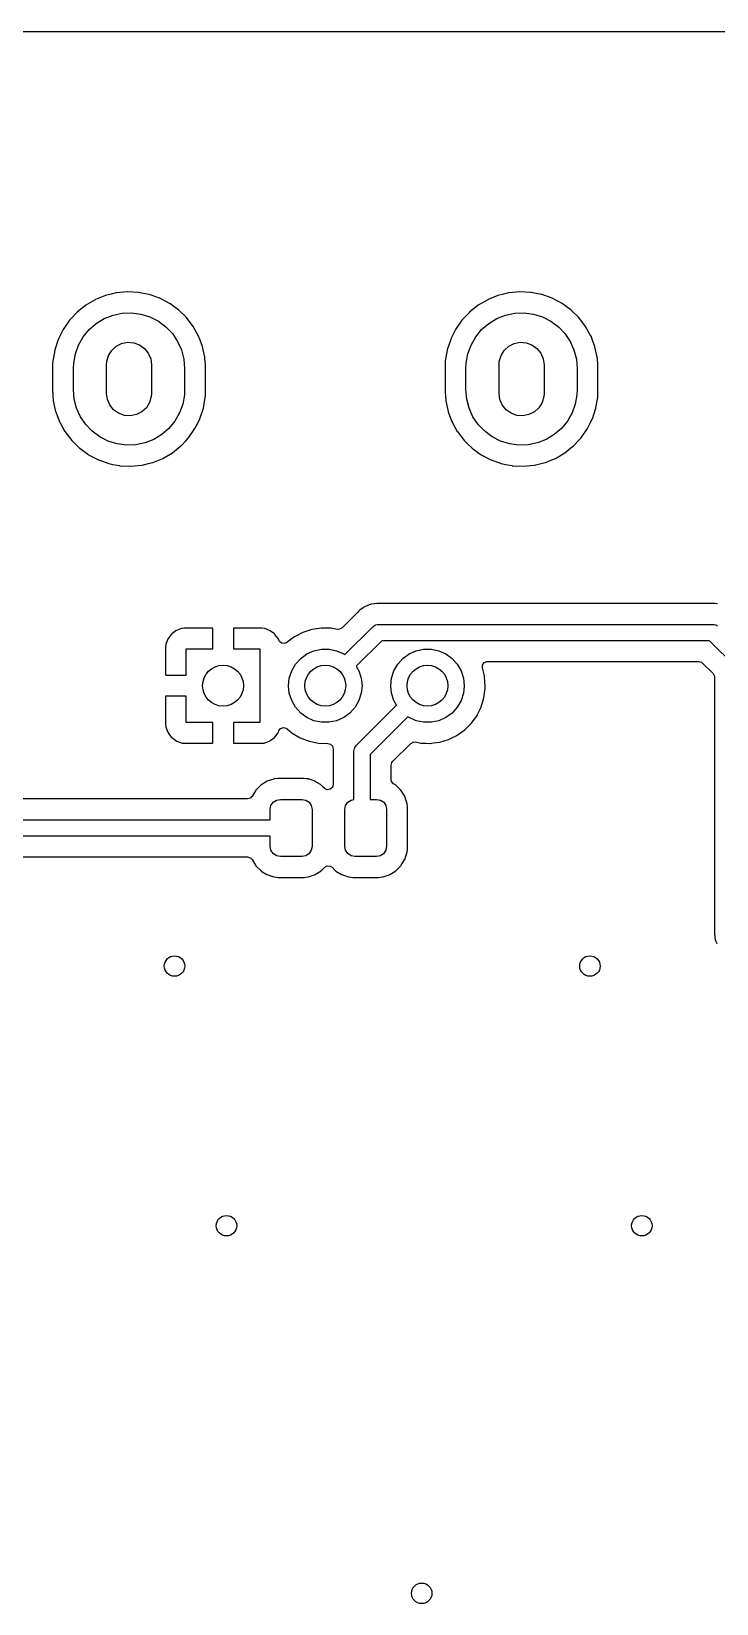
# Model space of a CAD drawing. Extents: x 63 to 234, y -148 to -41.
# Drawn here: x 152.71 to 169.47, y -79.09 to -40.64 of the extents above; entities that cross this region are included whole.
import ezdxf

# ---------------------------------------------------------------- set-up
doc = ezdxf.new("R2010")
doc.units = 0
doc.layers.add('BLACK', color=7, linetype='CONTINUOUS')

msp = doc.modelspace()

# ---------------------------------------------------------------- linework, layer by layer
at = {"layer": 'BLACK', "linetype": 'CONTINUOUS'}
for p, q in [((62.7415, -40.6405), (234.192, -40.6405)), ((154.27, -47.201), (154.036, -47.338)), ((154.277, -47.198), (154.27, -47.201)), ((154.517, -47.1009), (154.277, -47.198)), ((154.521, -47.0992), (154.517, -47.1009)), ((154.517, -47.1009), (154.517, -47.1009)), ((154.659, -47.0654), (154.521, -47.0992)), ((154.78, -47.0358), (154.659, -47.0654)), ((154.785, -47.0347), (154.78, -47.0358)), ((154.78, -47.0358), (154.78, -47.0358)), ((155.054, -47.009), (154.785, -47.0347)), ((155.059, -47.0092), (155.054, -47.009)), ((155.321, -47.0222), (155.059, -47.0092)), ((155.059, -47.0092), (155.059, -47.0092)), ((155.325, -47.0225), (155.321, -47.0222)), ((155.321, -47.0222), (155.321, -47.0222)), ((155.33, -47.0233), (155.325, -47.0225)), ((155.493, -47.0556), (155.33, -47.0233)), ((155.33, -47.0233), (155.33, -47.0233)), ((155.591, -47.0749), (155.493, -47.0556)), ((155.665, -47.1009), (155.591, -47.0749)), ((155.843, -47.1637), (155.665, -47.1009)), ((155.847, -47.1652), (155.843, -47.1637)), ((155.843, -47.1637), (155.843, -47.1637)), ((156.087, -47.2915), (155.847, -47.1652)), ((156.091, -47.2941), (156.087, -47.2915)), ((156.222, -47.3895), (156.091, -47.2941)), ((163.87, -47.201), (163.636, -47.338)), ((163.877, -47.198), (163.87, -47.201)), ((164.117, -47.1009), (163.877, -47.198)), ((164.121, -47.0992), (164.117, -47.1009)), ((164.117, -47.1009), (164.117, -47.1009)), ((164.259, -47.0654), (164.121, -47.0992)), ((164.38, -47.0358), (164.259, -47.0654)), ((164.385, -47.0347), (164.38, -47.0358)), ((164.38, -47.0358), (164.38, -47.0358)), ((164.654, -47.009), (164.385, -47.0347)), ((164.659, -47.0092), (164.654, -47.009)), ((164.921, -47.0222), (164.659, -47.0092)), ((164.659, -47.0092), (164.659, -47.0092)), ((164.925, -47.0225), (164.921, -47.0222)), ((164.921, -47.0222), (164.921, -47.0222)), ((164.93, -47.0233), (164.925, -47.0225)), ((165.093, -47.0556), (164.93, -47.0233)), ((164.93, -47.0233), (164.93, -47.0233)), ((165.191, -47.0749), (165.093, -47.0556)), ((165.265, -47.1009), (165.191, -47.0749)), ((165.443, -47.1637), (165.265, -47.1009)), ((165.447, -47.1652), (165.443, -47.1637)), ((165.443, -47.1637), (165.443, -47.1637)), ((165.687, -47.2915), (165.447, -47.1652)), ((165.691, -47.2941), (165.687, -47.2915)), ((165.822, -47.3895), (165.691, -47.2941)), ((153.679, -47.6625), (153.639, -47.7055)), ((153.821, -47.5107), (153.679, -47.6625)), ((153.824, -47.5074), (153.821, -47.5107)), ((154.036, -47.338), (153.824, -47.5074)), ((154.296, -47.7831), (154.492, -47.6638)), ((154.492, -47.6638), (154.706, -47.5794)), ((154.706, -47.5794), (154.931, -47.5321)), ((154.931, -47.5321), (155.161, -47.5235)), ((155.161, -47.5235), (155.389, -47.5537)), ((155.389, -47.5537), (155.609, -47.6219)), ((155.609, -47.6219), (155.814, -47.7261)), ((156.306, -47.451), (156.222, -47.3895)), ((156.329, -47.473), (156.306, -47.451)), ((156.491, -47.6316), (156.329, -47.473)), ((156.5, -47.6406), (156.491, -47.6316)), ((156.665, -47.8561), (156.5, -47.6406)), ((163.279, -47.6625), (163.239, -47.7055)), ((163.421, -47.5107), (163.279, -47.6625)), ((163.424, -47.5074), (163.421, -47.5107)), ((163.636, -47.338), (163.424, -47.5074)), ((163.896, -47.7831), (164.092, -47.6638)), ((164.092, -47.6638), (164.306, -47.5794)), ((164.306, -47.5794), (164.531, -47.5321)), ((164.531, -47.5321), (164.761, -47.5235)), ((164.761, -47.5235), (164.989, -47.5537)), ((164.989, -47.5537), (165.209, -47.6219)), ((165.209, -47.6219), (165.414, -47.7261)), ((165.906, -47.451), (165.822, -47.3895)), ((165.929, -47.473), (165.906, -47.451)), ((166.091, -47.6316), (165.929, -47.473)), ((166.1, -47.6406), (166.091, -47.6316)), ((166.265, -47.8561), (166.1, -47.6406)), ((153.482, -47.9324), (153.377, -48.145)), ((153.484, -47.9283), (153.482, -47.9324)), ((153.482, -47.9324), (153.482, -47.9324)), ((153.639, -47.7055), (153.484, -47.9283)), ((153.976, -48.1117), (154.122, -47.9339)), ((154.122, -47.9339), (154.296, -47.7831)), ((155.814, -47.7261), (155.998, -47.8634)), ((155.998, -47.8634), (156.157, -48.0298)), ((156.157, -48.0298), (156.285, -48.2206)), ((156.796, -48.0932), (156.665, -47.8561)), ((163.082, -47.9324), (162.977, -48.145)), ((163.084, -47.9283), (163.082, -47.9324)), ((163.082, -47.9324), (163.082, -47.9324)), ((163.239, -47.7055), (163.084, -47.9283)), ((163.576, -48.1117), (163.722, -47.9339)), ((163.722, -47.9339), (163.896, -47.7831)), ((165.414, -47.7261), (165.598, -47.8634)), ((165.598, -47.8634), (165.757, -48.0298)), ((165.757, -48.0298), (165.885, -48.2206)), ((166.396, -48.0932), (166.265, -47.8561)), ((153.278, -48.4333), (153.239, -48.6592)), ((153.279, -48.4288), (153.278, -48.4333)), ((153.278, -48.4333), (153.278, -48.4333)), ((153.364, -48.1711), (153.279, -48.4288)), ((153.377, -48.145), (153.364, -48.1711)), ((153.784, -48.5277), (153.862, -48.3115)), ((153.862, -48.3115), (153.976, -48.1117)), ((154.595, -48.5683), (154.673, -48.4414)), ((154.673, -48.4414), (154.783, -48.3404)), ((154.783, -48.3404), (154.916, -48.2726)), ((154.916, -48.2726), (155.062, -48.2431)), ((155.062, -48.2431), (155.211, -48.254)), ((155.211, -48.254), (155.352, -48.3046)), ((155.352, -48.3046), (155.474, -48.3911)), ((155.474, -48.3911), (155.567, -48.5071)), ((156.285, -48.2206), (156.38, -48.4303)), ((156.38, -48.4303), (156.438, -48.6529)), ((156.798, -48.0975), (156.796, -48.0932)), ((156.834, -48.1915), (156.798, -48.0975)), ((156.798, -48.0975), (156.798, -48.0975)), ((156.892, -48.3468), (156.834, -48.1915)), ((156.893, -48.3512), (156.892, -48.3468)), ((156.949, -48.6044), (156.893, -48.3512)), ((156.893, -48.3512), (156.893, -48.3512)), ((162.878, -48.4333), (162.839, -48.6592)), ((162.879, -48.4288), (162.878, -48.4333)), ((162.878, -48.4333), (162.878, -48.4333)), ((162.964, -48.1711), (162.879, -48.4288)), ((162.977, -48.145), (162.964, -48.1711)), ((163.384, -48.5277), (163.462, -48.3115)), ((163.462, -48.3115), (163.576, -48.1117)), ((164.195, -48.5683), (164.273, -48.4414)), ((164.273, -48.4414), (164.383, -48.3404)), ((164.383, -48.3404), (164.516, -48.2726)), ((164.516, -48.2726), (164.662, -48.2431)), ((164.662, -48.2431), (164.811, -48.254)), ((164.811, -48.254), (164.952, -48.3046)), ((164.952, -48.3046), (165.074, -48.3911)), ((165.074, -48.3911), (165.167, -48.5071)), ((165.885, -48.2206), (165.98, -48.4303)), ((165.98, -48.4303), (166.038, -48.6529)), ((166.398, -48.0975), (166.396, -48.0932)), ((166.434, -48.1915), (166.398, -48.0975)), ((166.398, -48.0975), (166.398, -48.0975)), ((166.492, -48.3468), (166.434, -48.1915)), ((166.493, -48.3512), (166.492, -48.3468)), ((166.549, -48.6044), (166.493, -48.3512)), ((166.493, -48.3512), (166.493, -48.3512)), ((153.233, -48.6959), (153.228, -48.7816)), ((153.228, -48.7816), (153.228, -49.4709)), ((153.239, -48.6592), (153.233, -48.6959)), ((153.737, -48.882), (153.743, -48.754)), ((153.743, -48.754), (153.784, -48.5277)), ((154.547, -48.792), (154.553, -48.7117)), ((154.547, -49.492), (154.547, -48.792)), ((154.553, -48.7117), (154.595, -48.5683)), ((155.567, -48.5071), (155.627, -48.6441)), ((155.627, -48.6441), (155.647, -48.792)), ((155.647, -48.792), (155.647, -49.492)), ((156.438, -48.6529), (156.457, -48.882)), ((156.951, -48.6115), (156.949, -48.6044)), ((156.953, -48.6401), (156.951, -48.6115)), ((156.963, -48.7832), (156.953, -48.6401)), ((156.965, -48.8131), (156.963, -48.7832)), ((156.965, -49.5024), (156.965, -48.8131)), ((162.833, -48.6959), (162.828, -48.7816)), ((162.828, -48.7816), (162.828, -49.4709)), ((162.839, -48.6592), (162.833, -48.6959)), ((163.337, -48.882), (163.343, -48.754)), ((163.343, -48.754), (163.384, -48.5277)), ((164.147, -48.792), (164.153, -48.7117)), ((164.147, -49.492), (164.147, -48.792)), ((164.153, -48.7117), (164.195, -48.5683)), ((165.167, -48.5071), (165.227, -48.6441)), ((165.227, -48.6441), (165.247, -48.792)), ((165.247, -48.792), (165.247, -49.492)), ((166.038, -48.6529), (166.057, -48.882)), ((166.551, -48.6115), (166.549, -48.6044)), ((166.553, -48.6401), (166.551, -48.6115)), ((166.563, -48.7832), (166.553, -48.6401)), ((166.565, -48.8131), (166.563, -48.7832)), ((166.565, -49.5024), (166.565, -48.8131)), ((153.737, -49.402), (153.737, -48.882)), ((156.457, -48.882), (156.457, -49.402)), ((163.337, -49.402), (163.337, -48.882)), ((166.057, -48.882), (166.057, -49.402)), ((153.228, -49.4709), (153.229, -49.4732)), ((153.229, -49.4732), (153.229, -49.4732)), ((153.229, -49.4732), (153.235, -49.555)), ((153.235, -49.555), (153.243, -49.6725)), ((153.756, -49.6311), (153.737, -49.402)), ((154.567, -49.6399), (154.547, -49.492)), ((155.641, -49.5723), (155.599, -49.7157)), ((155.647, -49.492), (155.641, -49.5723)), ((156.451, -49.53), (156.41, -49.7563)), ((156.457, -49.402), (156.451, -49.53)), ((156.924, -49.8008), (156.961, -49.5919)), ((156.961, -49.5881), (156.963, -49.5623)), ((156.961, -49.5918), (156.961, -49.5881)), ((156.961, -49.5919), (156.961, -49.5918)), ((156.963, -49.5623), (156.965, -49.504)), ((156.965, -49.504), (156.965, -49.5024)), ((156.965, -49.504), (156.965, -49.504)), ((162.828, -49.4709), (162.829, -49.4732)), ((162.829, -49.4732), (162.835, -49.555)), ((162.829, -49.4732), (162.829, -49.4732)), ((162.835, -49.555), (162.843, -49.6725)), ((163.356, -49.6311), (163.337, -49.402)), ((164.167, -49.6399), (164.147, -49.492)), ((165.241, -49.5723), (165.199, -49.7157)), ((165.247, -49.492), (165.241, -49.5723)), ((166.051, -49.53), (166.01, -49.7563)), ((166.057, -49.402), (166.051, -49.53)), ((166.524, -49.8008), (166.561, -49.5919)), ((166.561, -49.5881), (166.563, -49.5623)), ((166.561, -49.5918), (166.561, -49.5881)), ((166.561, -49.5919), (166.561, -49.5918)), ((166.563, -49.5623), (166.565, -49.504)), ((166.565, -49.504), (166.565, -49.5024)), ((166.565, -49.504), (166.565, -49.504)), ((153.243, -49.6725), (153.244, -49.6769)), ((153.244, -49.6769), (153.244, -49.6769)), ((153.244, -49.6769), (153.285, -49.8622)), ((153.285, -49.8622), (153.302, -49.9372)), ((153.302, -49.9372), (153.303, -49.9415)), ((153.303, -49.9415), (153.388, -50.1652)), ((153.814, -49.8537), (153.756, -49.6311)), ((153.909, -50.0634), (153.814, -49.8537)), ((154.627, -49.7769), (154.567, -49.6399)), ((154.72, -49.8929), (154.627, -49.7769)), ((154.842, -49.9794), (154.72, -49.8929)), ((154.983, -50.03), (154.842, -49.9794)), ((155.411, -49.9436), (155.278, -50.0114)), ((155.521, -49.8426), (155.411, -49.9436)), ((155.599, -49.7157), (155.521, -49.8426)), ((156.332, -49.9725), (156.218, -50.1723)), ((156.41, -49.7563), (156.332, -49.9725)), ((156.83, -50.1129), (156.915, -49.8552)), ((156.915, -49.8552), (156.924, -49.8008)), ((162.843, -49.6725), (162.844, -49.6769)), ((162.844, -49.6769), (162.844, -49.6769)), ((162.844, -49.6769), (162.885, -49.8622)), ((162.885, -49.8622), (162.902, -49.9372)), ((162.902, -49.9372), (162.903, -49.9415)), ((162.903, -49.9415), (162.988, -50.1652)), ((163.414, -49.8537), (163.356, -49.6311)), ((163.509, -50.0634), (163.414, -49.8537)), ((164.227, -49.7769), (164.167, -49.6399)), ((164.32, -49.8929), (164.227, -49.7769)), ((164.442, -49.9794), (164.32, -49.8929)), ((164.583, -50.03), (164.442, -49.9794)), ((165.011, -49.9436), (164.878, -50.0114)), ((165.121, -49.8426), (165.011, -49.9436)), ((165.199, -49.7157), (165.121, -49.8426)), ((165.932, -49.9725), (165.818, -50.1723)), ((166.01, -49.7563), (165.932, -49.9725)), ((166.43, -50.1129), (166.515, -49.8552)), ((166.515, -49.8552), (166.524, -49.8008)), ((153.388, -50.1652), (153.398, -50.1908)), ((153.398, -50.1908), (153.4, -50.1948)), ((153.4, -50.1948), (153.526, -50.4227)), ((154.037, -50.2542), (153.909, -50.0634)), ((154.196, -50.4206), (154.037, -50.2542)), ((155.132, -50.0409), (154.983, -50.03)), ((155.278, -50.0114), (155.132, -50.0409)), ((156.072, -50.3501), (155.898, -50.5009)), ((156.218, -50.1723), (156.072, -50.3501)), ((156.555, -50.5785), (156.71, -50.3557)), ((156.71, -50.3557), (156.785, -50.205)), ((156.785, -50.205), (156.828, -50.117)), ((156.828, -50.117), (156.83, -50.1129)), ((156.828, -50.117), (156.828, -50.117)), ((162.988, -50.1652), (162.998, -50.1908)), ((162.998, -50.1908), (163, -50.1948)), ((163, -50.1948), (163.126, -50.4227)), ((163.637, -50.2542), (163.509, -50.0634)), ((163.796, -50.4206), (163.637, -50.2542)), ((164.732, -50.0409), (164.583, -50.03)), ((164.878, -50.0114), (164.732, -50.0409)), ((165.672, -50.3501), (165.498, -50.5009)), ((165.818, -50.1723), (165.672, -50.3501)), ((166.155, -50.5785), (166.31, -50.3557)), ((166.31, -50.3557), (166.385, -50.205)), ((166.385, -50.205), (166.428, -50.117)), ((166.428, -50.117), (166.43, -50.1129)), ((166.428, -50.117), (166.428, -50.117)), ((153.526, -50.4227), (153.529, -50.4279)), ((153.529, -50.4279), (153.694, -50.6434)), ((153.694, -50.6434), (153.697, -50.6466)), ((153.697, -50.6466), (153.697, -50.6466)), ((153.697, -50.6466), (153.769, -50.7168)), ((153.769, -50.7168), (153.888, -50.833)), ((154.38, -50.5579), (154.196, -50.4206)), ((154.585, -50.6621), (154.38, -50.5579)), ((154.805, -50.7303), (154.585, -50.6621)), ((155.033, -50.7605), (154.805, -50.7303)), ((155.263, -50.7519), (155.033, -50.7605)), ((155.488, -50.7046), (155.263, -50.7519)), ((155.702, -50.6202), (155.488, -50.7046)), ((155.898, -50.5009), (155.702, -50.6202)), ((156.37, -50.7766), (156.491, -50.6466)), ((156.491, -50.6466), (156.552, -50.5818)), ((156.552, -50.5818), (156.555, -50.5785)), ((156.552, -50.5818), (156.552, -50.5818)), ((163.126, -50.4227), (163.129, -50.4279)), ((163.129, -50.4279), (163.294, -50.6434)), ((163.294, -50.6434), (163.297, -50.6466)), ((163.297, -50.6466), (163.297, -50.6466)), ((163.297, -50.6466), (163.369, -50.7168)), ((163.369, -50.7168), (163.488, -50.833)), ((163.98, -50.5579), (163.796, -50.4206)), ((164.185, -50.6621), (163.98, -50.5579)), ((164.405, -50.7303), (164.185, -50.6621)), ((164.633, -50.7605), (164.405, -50.7303)), ((164.863, -50.7519), (164.633, -50.7605)), ((165.088, -50.7046), (164.863, -50.7519)), ((165.302, -50.6202), (165.088, -50.7046)), ((165.498, -50.5009), (165.302, -50.6202)), ((165.97, -50.7766), (166.091, -50.6466)), ((166.091, -50.6466), (166.152, -50.5818)), ((166.152, -50.5818), (166.155, -50.5785)), ((166.152, -50.5818), (166.152, -50.5818)), ((153.888, -50.833), (153.891, -50.8357)), ((153.891, -50.8357), (153.891, -50.8357)), ((153.891, -50.8357), (154.089, -50.9793)), ((154.089, -50.9793), (154.107, -50.9925)), ((154.107, -50.9925), (154.347, -51.1188)), ((154.347, -51.1188), (154.351, -51.1203)), ((154.351, -51.1203), (154.351, -51.1203)), ((154.351, -51.1203), (154.446, -51.1536)), ((155.681, -51.1814), (155.92, -51.0847)), ((155.92, -51.0847), (155.924, -51.083)), ((155.92, -51.0847), (155.92, -51.0847)), ((155.924, -51.083), (156.158, -50.946)), ((156.158, -50.946), (156.307, -50.827)), ((156.307, -50.827), (156.366, -50.7795)), ((156.366, -50.7795), (156.37, -50.7766)), ((156.366, -50.7795), (156.366, -50.7795)), ((163.488, -50.833), (163.491, -50.8357)), ((163.491, -50.8357), (163.491, -50.8357)), ((163.491, -50.8357), (163.689, -50.9793)), ((163.689, -50.9793), (163.707, -50.9925)), ((163.707, -50.9925), (163.947, -51.1188)), ((163.947, -51.1188), (163.951, -51.1203)), ((163.951, -51.1203), (163.951, -51.1203)), ((163.951, -51.1203), (164.046, -51.1536)), ((165.281, -51.1814), (165.52, -51.0847)), ((165.52, -51.0847), (165.524, -51.083)), ((165.52, -51.0847), (165.52, -51.0847)), ((165.524, -51.083), (165.758, -50.946)), ((165.758, -50.946), (165.907, -50.827)), ((165.907, -50.827), (165.966, -50.7795)), ((165.966, -50.7795), (165.97, -50.7766)), ((165.966, -50.7795), (165.966, -50.7795)), ((154.446, -51.1536), (154.603, -51.2091)), ((154.603, -51.2091), (154.701, -51.2284)), ((154.701, -51.2284), (154.864, -51.2607)), ((154.864, -51.2607), (154.864, -51.2607)), ((154.864, -51.2607), (154.869, -51.2615)), ((154.869, -51.2615), (154.873, -51.2618)), ((154.873, -51.2618), (154.873, -51.2618)), ((154.873, -51.2618), (155.135, -51.2748)), ((155.135, -51.2748), (155.135, -51.2748)), ((155.135, -51.2748), (155.14, -51.275)), ((155.14, -51.275), (155.409, -51.2493)), ((155.409, -51.2493), (155.414, -51.2482)), ((155.414, -51.2482), (155.574, -51.2091)), ((155.414, -51.2482), (155.414, -51.2482)), ((155.574, -51.2091), (155.673, -51.1848)), ((155.673, -51.1848), (155.681, -51.1814)), ((164.046, -51.1536), (164.203, -51.2091)), ((164.203, -51.2091), (164.301, -51.2284)), ((164.301, -51.2284), (164.464, -51.2607)), ((164.464, -51.2607), (164.464, -51.2607)), ((164.464, -51.2607), (164.469, -51.2615)), ((164.469, -51.2615), (164.473, -51.2618)), ((164.473, -51.2618), (164.473, -51.2618)), ((164.473, -51.2618), (164.735, -51.2748)), ((164.735, -51.2748), (164.735, -51.2748)), ((164.735, -51.2748), (164.74, -51.275)), ((164.74, -51.275), (165.009, -51.2493)), ((165.009, -51.2493), (165.014, -51.2482)), ((165.014, -51.2482), (165.174, -51.2091)), ((165.014, -51.2482), (165.014, -51.2482)), ((165.174, -51.2091), (165.273, -51.1848)), ((165.273, -51.1848), (165.281, -51.1814)), ((160.679, -54.8584), (160.307, -55.2296)), ((160.684, -54.8532), (160.679, -54.8584)), ((160.725, -54.8066), (160.684, -54.8532)), ((160.736, -54.7988), (160.725, -54.8066)), ((160.749, -54.7901), (160.736, -54.7988)), ((160.778, -54.7705), (160.749, -54.7901)), ((160.783, -54.7666), (160.778, -54.7705)), ((160.828, -54.7323), (160.783, -54.7666)), ((160.834, -54.7277), (160.828, -54.7323)), ((160.828, -54.7323), (160.828, -54.7323)), ((160.841, -54.7246), (160.834, -54.7277)), ((160.843, -54.7233), (160.841, -54.7246)), ((160.858, -54.7151), (160.843, -54.7233)), ((160.86, -54.7138), (160.858, -54.7151)), ((160.866, -54.7095), (160.86, -54.7138)), ((160.873, -54.7068), (160.866, -54.7095)), ((160.916, -54.6906), (160.873, -54.7068)), ((160.873, -54.7068), (160.873, -54.7068)), ((160.926, -54.6869), (160.916, -54.6906)), ((160.932, -54.6844), (160.926, -54.6869)), ((160.991, -54.6588), (160.932, -54.6844)), ((160.998, -54.6575), (160.991, -54.6588)), ((161.001, -54.6567), (160.998, -54.6575)), ((161.017, -54.6522), (161.001, -54.6567)), ((161.02, -54.6516), (161.017, -54.6522)), ((161.027, -54.6489), (161.02, -54.6516)), ((161.09, -54.6412), (161.027, -54.6489)), ((161.097, -54.6403), (161.09, -54.6412)), ((161.16, -54.6293), (161.097, -54.6403)), ((161.167, -54.6298), (161.16, -54.6293)), ((161.217, -54.6332), (161.167, -54.6298)), ((161.167, -54.6298), (161.167, -54.6298)), ((161.226, -54.6335), (161.217, -54.6332)), ((169.355, -54.6335), (161.226, -54.6335)), ((169.363, -54.6333), (169.355, -54.6335)), ((169.417, -54.6301), (169.363, -54.6333)), ((169.425, -54.6297), (169.417, -54.6301)), ((169.417, -54.6301), (169.417, -54.6301)), ((169.488, -54.6413), (169.425, -54.6297)), ((156.243, -55.2972), (156.141, -55.3737)), ((156.259, -55.2887), (156.243, -55.2972)), ((156.379, -55.2435), (156.259, -55.2887)), ((156.395, -55.2399), (156.379, -55.2435)), ((156.446, -55.2344), (156.395, -55.2399)), ((156.452, -55.234), (156.446, -55.2344)), ((157.129, -55.234), (156.452, -55.234)), ((157.137, -55.2357), (157.129, -55.234)), ((157.139, -55.2369), (157.137, -55.2357)), ((157.143, -55.2521), (157.139, -55.2369)), ((157.143, -55.742), (157.143, -55.2521)), ((157.653, -55.2399), (157.651, -55.2475)), ((157.651, -55.2475), (157.651, -55.742)), ((157.654, -55.2385), (157.653, -55.2399)), ((157.669, -55.234), (157.654, -55.2385)), ((158.342, -55.234), (157.669, -55.234)), ((158.348, -55.2344), (158.342, -55.234)), ((158.399, -55.2399), (158.348, -55.2344)), ((158.415, -55.2435), (158.399, -55.2399)), ((158.535, -55.2887), (158.415, -55.2435)), ((158.551, -55.2972), (158.535, -55.2887)), ((158.653, -55.3737), (158.551, -55.2972)), ((159.345, -55.3415), (159.148, -55.4437)), ((159.349, -55.3391), (159.345, -55.3415)), ((159.345, -55.3415), (159.345, -55.3415)), ((159.569, -55.2672), (159.349, -55.3391)), ((159.798, -55.2321), (159.569, -55.2672)), ((159.804, -55.2322), (159.798, -55.2321)), ((159.95, -55.234), (159.804, -55.2322)), ((159.804, -55.2322), (159.804, -55.2322)), ((160.03, -55.2349), (159.95, -55.234)), ((160.035, -55.2358), (160.03, -55.2349)), ((160.035, -55.2359), (160.035, -55.2358)), ((160.196, -55.2646), (160.035, -55.2359)), ((160.245, -55.2636), (160.196, -55.2646)), ((160.307, -55.2296), (160.245, -55.2636)), ((160.374, -55.8822), (161.056, -55.2003)), ((161.056, -55.2003), (161.084, -55.1826)), ((161.084, -55.1826), (161.11, -55.1618)), ((161.11, -55.1618), (161.121, -55.1592)), ((161.121, -55.1592), (161.131, -55.1531)), ((161.131, -55.1531), (161.164, -55.1494)), ((161.164, -55.1494), (161.197, -55.142)), ((161.197, -55.142), (169.38, -55.142)), ((169.38, -55.142), (169.413, -55.1495)), ((169.413, -55.1495), (169.446, -55.1532)), ((169.446, -55.1532), (169.456, -55.1594)), ((169.456, -55.1594), (169.467, -55.1619)), ((169.467, -55.1619), (169.493, -55.1828)), ((155.995, -55.6396), (155.989, -55.6905)), ((155.989, -55.6905), (155.989, -55.6973)), ((155.989, -55.6973), (155.989, -56.3699)), ((155.999, -55.6244), (155.995, -55.6396)), ((156.044, -55.5039), (155.999, -55.6244)), ((156.052, -55.4884), (156.044, -55.5039)), ((156.129, -55.3863), (156.052, -55.4884)), ((156.141, -55.3737), (156.129, -55.3863)), ((156.497, -56.388), (156.497, -55.742)), ((156.497, -55.742), (157.143, -55.742)), ((157.651, -55.742), (158.297, -55.742)), ((158.297, -55.742), (158.297, -57.542)), ((158.665, -55.3863), (158.653, -55.3737)), ((158.742, -55.4884), (158.665, -55.3863)), ((158.75, -55.5039), (158.742, -55.4884)), ((158.761, -55.5322), (158.75, -55.5039)), ((158.774, -55.5574), (158.761, -55.5322)), ((158.828, -55.6032), (158.774, -55.5574)), ((158.898, -55.6125), (158.828, -55.6032)), ((158.958, -55.5843), (158.898, -55.6125)), ((158.959, -55.5851), (158.958, -55.5843)), ((158.964, -55.5811), (158.959, -55.5851)), ((159.14, -55.4492), (158.964, -55.5811)), ((159.144, -55.4461), (159.14, -55.4492)), ((159.14, -55.4492), (159.14, -55.4492)), ((159.148, -55.4437), (159.144, -55.4461)), ((159.619, -55.786), (159.803, -55.7469)), ((159.803, -55.7469), (159.991, -55.7469)), ((159.991, -55.7469), (160.175, -55.786)), ((161.28, -55.542), (160.656, -56.1661)), ((169.297, -55.542), (161.28, -55.542)), ((162.119, -55.786), (162.303, -55.7469)), ((162.303, -55.7469), (162.491, -55.7469)), ((162.491, -55.7469), (162.675, -55.786)), ((169.929, -56.1741), (169.297, -55.542)), ((159.075, -56.2759), (159.169, -56.113)), ((159.169, -56.113), (159.295, -55.9732)), ((159.295, -55.9732), (159.447, -55.8626)), ((159.447, -55.8626), (159.619, -55.786)), ((160.175, -55.786), (160.347, -55.8626)), ((160.347, -55.8626), (160.374, -55.8822)), ((161.575, -56.2759), (161.669, -56.113)), ((161.669, -56.113), (161.795, -55.9732)), ((161.795, -55.9732), (161.947, -55.8626)), ((161.947, -55.8626), (162.119, -55.786)), ((162.675, -55.786), (162.847, -55.8626)), ((162.847, -55.8626), (162.999, -55.9732)), ((162.999, -55.9732), (163.125, -56.113)), ((163.125, -56.113), (163.219, -56.2759)), ((163.74, -56.2072), (163.743, -56.1363)), ((163.743, -56.1363), (163.784, -56.0781)), ((163.784, -56.0781), (163.849, -56.0512)), ((163.849, -56.0512), (163.862, -56.0505)), ((163.862, -56.0505), (169.034, -56.0505)), ((169.034, -56.0505), (169.102, -56.0705)), ((169.102, -56.0705), (169.123, -56.0874)), ((169.123, -56.0874), (169.384, -56.3478)), ((155.989, -56.3699), (155.993, -56.3851)), ((155.993, -56.3851), (155.995, -56.3863)), ((155.995, -56.3863), (156.003, -56.388)), ((156.003, -56.388), (156.497, -56.388)), ((158.997, -56.642), (159.017, -56.4549)), ((159.017, -56.4549), (159.075, -56.2759)), ((160.656, -56.1661), (160.719, -56.2759)), ((160.719, -56.2759), (160.777, -56.4549)), ((160.777, -56.4549), (160.797, -56.642)), ((161.497, -56.642), (161.517, -56.4549)), ((161.517, -56.4549), (161.575, -56.2759)), ((163.219, -56.2759), (163.277, -56.4549)), ((163.277, -56.4549), (163.297, -56.642)), ((163.789, -56.4013), (163.74, -56.2072)), ((163.791, -56.4112), (163.789, -56.4013)), ((163.792, -56.4163), (163.791, -56.4112)), ((163.802, -56.5468), (163.792, -56.4163)), ((163.792, -56.4163), (163.792, -56.4163)), ((169.384, -56.3478), (169.418, -56.4101)), ((169.418, -56.4101), (169.421, -56.4369)), ((169.421, -56.4369), (169.421, -62.6564)), ((155.991, -56.9019), (155.989, -56.9095)), ((155.992, -56.9005), (155.991, -56.9019)), ((156.007, -56.896), (155.992, -56.9005)), ((156.497, -56.896), (156.007, -56.896)), ((156.497, -57.542), (156.497, -56.896)), ((159.017, -56.8291), (158.997, -56.642)), ((159.075, -57.0081), (159.017, -56.8291)), ((160.777, -56.8291), (160.719, -57.0081)), ((160.797, -56.642), (160.777, -56.8291)), ((161.517, -56.8291), (161.497, -56.642)), ((161.575, -57.0081), (161.517, -56.8291)), ((163.277, -56.8291), (163.219, -57.0081)), ((163.297, -56.642), (163.277, -56.8291)), ((163.778, -56.9407), (163.809, -56.711)), ((163.81, -56.642), (163.802, -56.5468)), ((163.809, -56.711), (163.81, -56.642)), ((155.989, -56.9095), (155.989, -57.5867)), ((159.169, -57.171), (159.075, -57.0081)), ((159.295, -57.3108), (159.169, -57.171)), ((160.625, -57.171), (160.499, -57.3108)), ((160.719, -57.0081), (160.625, -57.171)), ((160.657, -58.0994), (161.638, -57.1179)), ((161.638, -57.1179), (161.575, -57.0081)), ((163.125, -57.171), (162.999, -57.3108)), ((163.219, -57.0081), (163.125, -57.171)), ((163.618, -57.3505), (163.709, -57.1669)), ((163.709, -57.1669), (163.711, -57.1623)), ((163.709, -57.1669), (163.709, -57.1669)), ((163.711, -57.1623), (163.778, -56.9407)), ((155.989, -57.5867), (155.989, -57.5935)), ((155.989, -57.5935), (155.995, -57.6444)), ((155.995, -57.6444), (155.999, -57.6596)), ((155.999, -57.6596), (156.044, -57.7801)), ((157.143, -57.542), (156.497, -57.542)), ((157.143, -58.0365), (157.143, -57.542)), ((158.297, -57.542), (157.651, -57.542)), ((157.651, -57.542), (157.651, -58.0319)), ((158.805, -57.6914), (158.871, -57.6667)), ((158.871, -57.6667), (158.941, -57.6819)), ((159.447, -57.4214), (159.295, -57.3108)), ((159.619, -57.498), (159.447, -57.4214)), ((159.803, -57.5371), (159.619, -57.498)), ((159.991, -57.5371), (159.803, -57.5371)), ((160.175, -57.498), (159.991, -57.5371)), ((160.347, -57.4214), (160.175, -57.498)), ((160.499, -57.3108), (160.347, -57.4214)), ((161.92, -57.4018), (160.998, -58.3236)), ((161.947, -57.4214), (161.92, -57.4018)), ((162.119, -57.498), (161.947, -57.4214)), ((162.303, -57.5371), (162.119, -57.498)), ((162.491, -57.5371), (162.303, -57.5371)), ((162.675, -57.498), (162.491, -57.5371)), ((162.847, -57.4214), (162.675, -57.498)), ((162.999, -57.3108), (162.847, -57.4214)), ((163.309, -57.7215), (163.473, -57.558)), ((163.473, -57.558), (163.608, -57.3699)), ((163.608, -57.3699), (163.618, -57.3505)), ((156.044, -57.7801), (156.052, -57.7956)), ((156.052, -57.7956), (156.129, -57.8977)), ((156.129, -57.8977), (156.141, -57.9103)), ((156.141, -57.9103), (156.243, -57.9868)), ((156.243, -57.9868), (156.259, -57.9953)), ((156.259, -57.9953), (156.379, -58.0405)), ((156.379, -58.0405), (156.395, -58.0441)), ((156.395, -58.0441), (156.446, -58.0496)), ((156.446, -58.0496), (156.452, -58.05)), ((156.452, -58.05), (157.125, -58.05)), ((157.125, -58.05), (157.14, -58.0455)), ((157.14, -58.0455), (157.141, -58.0441)), ((157.141, -58.0441), (157.143, -58.0365)), ((157.651, -58.0319), (157.655, -58.0471)), ((157.655, -58.0471), (157.657, -58.0483)), ((157.657, -58.0483), (157.665, -58.05)), ((157.665, -58.05), (158.342, -58.05)), ((158.342, -58.05), (158.348, -58.0496)), ((158.348, -58.0496), (158.399, -58.0441)), ((158.399, -58.0441), (158.415, -58.0405)), ((158.415, -58.0405), (158.535, -57.9953)), ((158.535, -57.9953), (158.551, -57.9868)), ((158.551, -57.9868), (158.653, -57.9103)), ((158.653, -57.9103), (158.665, -57.8977)), ((158.665, -57.8977), (158.742, -57.7956)), ((158.742, -57.7956), (158.75, -57.7801)), ((158.75, -57.7801), (158.762, -57.7482)), ((158.762, -57.7482), (158.805, -57.6914)), ((158.941, -57.6819), (158.961, -57.6954)), ((158.961, -57.6954), (159.086, -57.7997)), ((159.086, -57.7997), (159.286, -57.9166)), ((159.286, -57.9166), (159.503, -57.9992)), ((159.503, -57.9992), (159.508, -58.0002)), ((159.508, -58.0002), (159.508, -58.0002)), ((159.508, -58.0002), (159.547, -58.0082)), ((159.547, -58.0082), (159.73, -58.0454)), ((159.73, -58.0454), (159.961, -58.0539)), ((159.961, -58.0539), (159.961, -58.055)), ((159.961, -58.055), (160.025, -58.0706)), ((161.544, -58.4974), (161.987, -58.0537)), ((161.987, -58.0537), (162.05, -58.0197)), ((162.05, -58.0197), (162.101, -58.0193)), ((162.101, -58.0193), (162.23, -58.0454)), ((162.23, -58.0454), (162.359, -58.0501)), ((162.359, -58.0501), (162.456, -58.0537)), ((162.456, -58.0537), (162.456, -58.0537)), ((162.456, -58.0537), (162.461, -58.0539)), ((162.461, -58.0539), (162.466, -58.0532)), ((162.466, -58.0532), (162.54, -58.0437)), ((162.466, -58.0532), (162.466, -58.0532)), ((162.54, -58.0437), (162.691, -58.0244)), ((162.691, -58.0244), (162.696, -58.023)), ((162.696, -58.023), (162.908, -57.9594)), ((162.696, -58.023), (162.696, -58.023)), ((162.908, -57.9594), (162.913, -57.9579)), ((162.913, -57.9579), (162.993, -57.9184)), ((162.993, -57.9184), (163.116, -57.8583)), ((163.116, -57.8583), (163.121, -57.856)), ((163.116, -57.8583), (163.116, -57.8583)), ((163.121, -57.856), (163.309, -57.7215)), ((160.025, -58.0706), (160.074, -58.1221)), ((160.074, -58.1221), (160.087, -58.1875)), ((160.087, -58.1885), (160.086, -58.196)), ((160.086, -58.196), (160.086, -58.2036)), ((160.086, -58.2036), (160.086, -58.2036)), ((160.086, -58.2036), (160.089, -58.2582)), ((160.087, -58.1875), (160.087, -58.1885)), ((160.089, -58.2582), (160.09, -58.2654)), ((160.09, -58.2654), (160.09, -59.0614)), ((160.598, -58.2405), (160.606, -58.2079)), ((160.598, -59.4268), (160.598, -58.2405)), ((160.606, -58.2079), (160.609, -58.1747)), ((160.609, -58.1747), (160.616, -58.165)), ((160.616, -58.165), (160.618, -58.1538)), ((160.618, -58.1538), (160.639, -58.1277)), ((160.639, -58.1277), (160.657, -58.0994)), ((160.998, -58.3236), (160.998, -59.4218)), ((161.507, -58.5865), (161.527, -58.5183)), ((161.507, -58.9314), (161.507, -58.5865)), ((161.527, -58.5183), (161.544, -58.4974)), ((158.199, -59.1985), (158.106, -59.3491)), ((158.324, -59.0733), (158.199, -59.1985)), ((158.474, -58.9802), (158.324, -59.0733)), ((158.503, -58.9705), (158.474, -58.9802)), ((158.635, -58.9265), (158.503, -58.9705)), ((158.642, -58.9243), (158.635, -58.9265)), ((158.635, -58.9265), (158.635, -58.9265)), ((158.649, -58.9236), (158.642, -58.9243)), ((158.745, -58.9136), (158.649, -58.9236)), ((158.649, -58.9236), (158.649, -58.9236)), ((158.748, -58.9133), (158.745, -58.9136)), ((158.745, -58.9136), (158.745, -58.9136)), ((159.374, -58.9133), (158.748, -58.9133)), ((159.428, -58.9189), (159.374, -58.9133)), ((159.471, -58.9233), (159.428, -58.9189)), ((159.478, -58.924), (159.471, -58.9233)), ((159.471, -58.9233), (159.471, -58.9233)), ((159.485, -58.9262), (159.478, -58.924)), ((159.502, -58.932), (159.485, -58.9262)), ((159.485, -58.9262), (159.485, -58.9262)), ((159.646, -58.9797), (159.502, -58.932)), ((159.652, -58.9835), (159.646, -58.9797)), ((159.778, -59.0614), (159.652, -58.9835)), ((159.652, -58.9835), (159.652, -58.9835)), ((159.797, -59.0725), (159.778, -59.0614)), ((159.847, -59.1227), (159.797, -59.0725)), ((159.875, -59.1505), (159.847, -59.1227)), ((159.881, -59.1566), (159.875, -59.1505)), ((159.946, -59.1861), (159.881, -59.1566)), ((160.016, -59.176), (159.946, -59.1861)), ((160.07, -59.1295), (160.016, -59.176)), ((160.09, -59.0614), (160.07, -59.1295)), ((161.519, -58.9859), (161.507, -58.9314)), ((161.567, -59.0386), (161.519, -58.9859)), ((161.615, -59.0687), (161.567, -59.0386)), ((161.622, -59.0725), (161.615, -59.0687)), ((161.615, -59.0687), (161.615, -59.0687)), ((161.747, -59.1975), (161.622, -59.0725)), ((161.84, -59.3479), (161.747, -59.1975)), ((157.997, -59.4133), (151.874, -59.4133)), ((158.064, -59.3938), (157.997, -59.4133)), ((158.104, -59.348), (158.064, -59.3938)), ((158.106, -59.3491), (158.104, -59.348)), ((158.548, -59.6718), (158.567, -59.5761)), ((158.567, -59.5761), (158.621, -59.495)), ((158.621, -59.495), (158.703, -59.4408)), ((158.703, -59.4408), (158.798, -59.4218)), ((158.798, -59.4218), (159.323, -59.4218)), ((159.323, -59.4218), (159.419, -59.4408)), ((159.419, -59.4408), (159.5, -59.495)), ((159.5, -59.495), (159.554, -59.5761)), ((159.554, -59.5761), (159.573, -59.6718)), ((160.373, -59.6718), (160.392, -59.5761)), ((160.392, -59.5761), (160.446, -59.495)), ((160.446, -59.495), (160.528, -59.4408)), ((160.528, -59.4408), (160.598, -59.4268)), ((160.998, -59.4218), (161.148, -59.4218)), ((161.148, -59.4218), (161.244, -59.4408)), ((161.244, -59.4408), (161.325, -59.495)), ((161.325, -59.495), (161.379, -59.5761)), ((161.379, -59.5761), (161.398, -59.6718)), ((161.842, -59.3548), (161.84, -59.3479)), ((161.893, -59.5075), (161.842, -59.3548)), ((161.896, -59.5156), (161.893, -59.5075)), ((161.896, -59.5225), (161.896, -59.5156)), ((161.906, -59.6181), (161.896, -59.5225)), ((161.896, -59.5225), (161.896, -59.5225)), ((151.845, -59.9218), (158.548, -59.9218)), ((158.548, -59.9218), (158.548, -59.6718)), ((159.573, -59.6718), (159.573, -60.5718)), ((160.373, -60.5718), (160.373, -59.6718)), ((161.398, -59.6718), (161.398, -60.5718)), ((161.907, -59.6214), (161.906, -59.6181)), ((161.907, -60.6222), (161.907, -59.6214)), ((158.548, -60.3218), (151.928, -60.3218)), ((158.548, -60.5718), (158.548, -60.3218)), ((158.567, -60.6675), (158.548, -60.5718)), ((158.621, -60.7486), (158.567, -60.6675)), ((158.703, -60.8028), (158.621, -60.7486)), ((159.5, -60.7486), (159.419, -60.8028)), ((159.554, -60.6675), (159.5, -60.7486)), ((159.573, -60.5718), (159.554, -60.6675)), ((160.392, -60.6675), (160.373, -60.5718)), ((160.446, -60.7486), (160.392, -60.6675)), ((160.528, -60.8028), (160.446, -60.7486)), ((161.325, -60.7486), (161.244, -60.8028)), ((161.379, -60.6675), (161.325, -60.7486)), ((161.398, -60.5718), (161.379, -60.6675)), ((161.877, -60.7849), (161.894, -60.7332)), ((161.894, -60.7332), (161.896, -60.7267)), ((161.894, -60.7332), (161.894, -60.7332)), ((161.896, -60.7267), (161.907, -60.6222)), ((152.191, -60.8303), (157.997, -60.8303)), ((157.997, -60.8303), (158.065, -60.8503)), ((158.065, -60.8503), (158.105, -60.8965)), ((158.105, -60.8965), (158.107, -60.8957)), ((158.107, -60.8957), (158.2, -61.0461)), ((158.2, -61.0461), (158.325, -61.1711)), ((158.798, -60.8218), (158.703, -60.8028)), ((159.323, -60.8218), (158.798, -60.8218)), ((159.419, -60.8028), (159.323, -60.8218)), ((159.798, -61.1703), (159.884, -61.0837)), ((159.884, -61.0837), (159.946, -61.0496)), ((159.946, -61.0496), (160.017, -61.0546)), ((160.017, -61.0546), (160.062, -61.0835)), ((160.062, -61.0835), (160.13, -61.1512)), ((160.623, -60.8218), (160.528, -60.8028)), ((161.148, -60.8218), (160.623, -60.8218)), ((161.244, -60.8028), (161.148, -60.8218)), ((161.623, -61.1703), (161.748, -61.0451)), ((161.748, -61.0451), (161.754, -61.0351)), ((161.754, -61.0351), (161.836, -60.9008)), ((161.836, -60.9008), (161.84, -60.8945)), ((161.836, -60.9008), (161.836, -60.9008)), ((161.84, -60.8945), (161.877, -60.7849)), ((158.325, -61.1711), (158.331, -61.1749)), ((158.331, -61.1749), (158.331, -61.1749)), ((158.331, -61.1749), (158.468, -61.2595)), ((158.468, -61.2595), (158.475, -61.2639)), ((158.475, -61.2639), (158.515, -61.2769)), ((158.515, -61.2769), (158.637, -61.3174)), ((158.637, -61.3174), (158.637, -61.3174)), ((158.637, -61.3174), (158.643, -61.3196)), ((158.643, -61.3196), (158.65, -61.3203)), ((158.65, -61.3203), (158.65, -61.3203)), ((158.65, -61.3203), (158.693, -61.3247)), ((158.693, -61.3247), (158.748, -61.3303)), ((158.748, -61.3303), (159.374, -61.3303)), ((159.374, -61.3303), (159.377, -61.33)), ((159.377, -61.33), (159.473, -61.32)), ((159.377, -61.33), (159.377, -61.33)), ((159.473, -61.32), (159.479, -61.3193)), ((159.473, -61.32), (159.473, -61.32)), ((159.479, -61.3193), (159.486, -61.3171)), ((159.486, -61.3171), (159.635, -61.2673)), ((159.486, -61.3171), (159.486, -61.3171)), ((159.635, -61.2673), (159.647, -61.2633)), ((159.647, -61.2633), (159.798, -61.1703)), ((160.13, -61.1512), (160.15, -61.1711)), ((160.15, -61.1711), (160.156, -61.1749)), ((160.156, -61.1749), (160.156, -61.1749)), ((160.156, -61.1749), (160.293, -61.2595)), ((160.293, -61.2595), (160.3, -61.2639)), ((160.3, -61.2639), (160.34, -61.2769)), ((160.34, -61.2769), (160.462, -61.3174)), ((160.462, -61.3174), (160.462, -61.3174)), ((160.462, -61.3174), (160.468, -61.3196)), ((160.468, -61.3196), (160.475, -61.3203)), ((160.475, -61.3203), (160.475, -61.3203)), ((160.475, -61.3203), (160.518, -61.3247)), ((160.518, -61.3247), (160.573, -61.3303)), ((160.573, -61.3303), (161.199, -61.3303)), ((161.199, -61.3303), (161.202, -61.33)), ((161.202, -61.33), (161.298, -61.32)), ((161.202, -61.33), (161.202, -61.33)), ((161.298, -61.32), (161.304, -61.3193)), ((161.298, -61.32), (161.298, -61.32)), ((161.304, -61.3193), (161.311, -61.3171)), ((161.311, -61.3171), (161.46, -61.2673)), ((161.311, -61.3171), (161.311, -61.3171)), ((161.46, -61.2673), (161.472, -61.2633)), ((161.472, -61.2633), (161.623, -61.1703)), ((169.42, -62.665), (169.418, -62.7001)), ((169.421, -62.6564), (169.42, -62.665)), ((169.418, -62.7001), (169.416, -62.7227)), ((169.416, -62.7227), (169.426, -62.7782)), ((169.426, -62.7782), (169.427, -62.7856)), ((169.427, -62.7856), (169.428, -62.7921)), ((169.428, -62.7921), (169.436, -62.8555)), ((169.436, -62.8555), (169.439, -62.8626)), ((169.439, -62.8626), (169.439, -62.8653)), ((169.439, -62.8653), (169.444, -62.8816)), ((169.444, -62.8816), (169.445, -62.8841)), ((169.445, -62.8841), (169.446, -62.8916)), ((169.446, -62.8916), (169.454, -62.9097)), ((169.454, -62.9097), (169.472, -62.9501))]:
    msp.add_line(p, q, dxfattribs=at)
at = {"layer": 'BLACK'}
for centre, radius in [((157.397, -56.642), 0.5), ((159.897, -56.642), 0.5), ((162.397, -56.642), 0.5), ((156.21, -63.5), 0.25), ((166.37, -63.5), 0.25), ((157.48, -69.85), 0.25), ((167.64, -69.85), 0.25), ((162.255, -78.8416), 0.25)]:
    msp.add_circle(centre, radius, dxfattribs=at)

doc.saveas('drawing.dxf')
